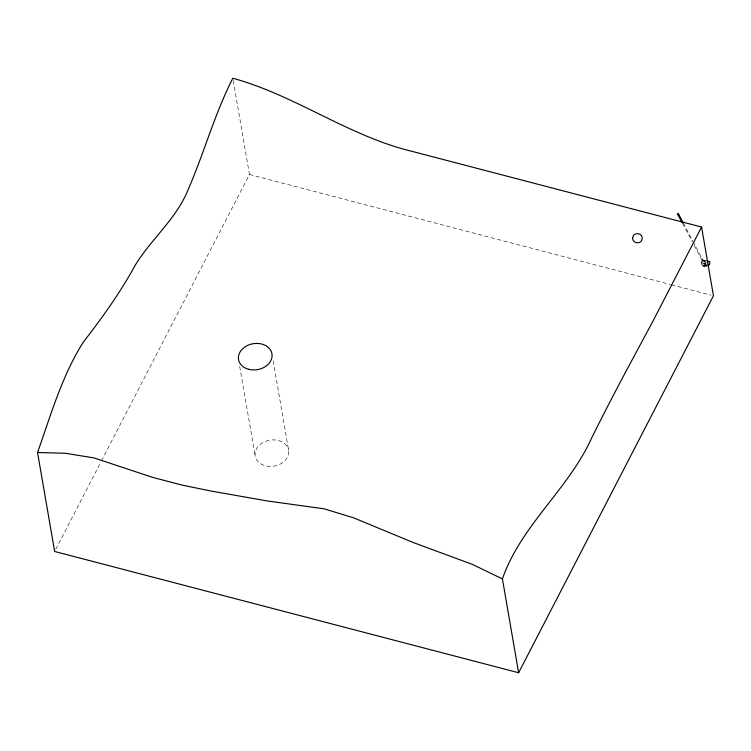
<?xml version="1.0" encoding="UTF-8"?>
<svg xmlns="http://www.w3.org/2000/svg" width="751" height="751" viewBox="0 0 751 751"><rect width="100%" height="100%" fill="white"/><g stroke="black" fill="none" stroke-linecap="round" stroke-linejoin="round"><path stroke-width="0.56" stroke-dasharray="3.75 2.82" d="M702.729 265.854L703.931 266.361L704.776 265.544C704.598 267.825 702.476 263.761 705.32 266.53L706.738 266.323L705.978 265.751L702.729 265.854L701.838 265.047L701.105 261.789L702.363 259.743L705.724 260.616M705.339 261.038L705.771 261.179M705.856 262.606L705.227 264.061L705.884 263.31M704.917 264.436L705.461 264.577L704.87 264.634L705.452 263.751M701.303 262.916L703.424 263.019L703.189 263.995L701.34 264.033L702.654 259.733L693.483 242.366M704.128 266.201L703.255 265.647M704.776 265.544L701.838 265.047M706.24 265.065L706.775 264.765M704.344 263.911L703.969 263.526M705.123 264.023L705.424 264.099M706.513 265.507L705.63 265.478L706.334 265.563M705.987 264.953L706.513 265.422L705.78 265.413M705.649 263.15L705.959 262.559L705.837 263.235M702.683 259.827L701.932 260.062L702.56 260.869L702.363 259.743M55.724 549.385L100.925 461.903M101.469 460.861L249.463 174.485L233.232 80.535M704.034 264.202L704.062 263.836M705.386 264.192L705.856 264.005L705.386 264.23M705.546 263.995L705.865 263.338L705.424 263.563M704.213 263.366L704.776 262.925M704.616 263.376L704.767 262.888M705.508 263.995L705.724 263.535M705.161 264.399L705.79 264.127L705.18 264.493M705.996 265.413L706.71 265.009M704.466 263.751L704.278 263.235M704.138 266.023L705.18 266.145M703.931 266.361L705.32 266.53M703.358 260.203L704.748 260.569M702.636 260.306L704.494 260.785M702.626 260.55L704.485 261.038M703.058 261.019L704.447 261.386M703.94 261.63L704.748 261.846M704.447 264.127L703.94 263.892M249.463 174.485L670.343 284.498M671.478 284.798L711.206 295.181M701.95 260.128L692.779 242.761M683.232 222.963L692.948 241.353M682.528 223.357L692.244 241.738M273.148 360.78L288.628 450.356A16.954 13.143 -9.8 0 1 265.375 465.78A16.954 13.143 -9.8 0 1 261.705 443.315A16.954 13.143 -9.8 0 1 288.628 450.356M239.7 366.366L255.171 455.941M705.79 260.775L705.884 261.47"/><path stroke-width="1.13" d="M678.482 213.819L677.599 214.157L678.453 213.753L683.297 222.925M37.55 452.496C50.918 414.928 61.854 375.904 83.445 341.968C102.324 317.551 120.385 292.449 135.18 265.291C150.932 239.381 175.443 219.733 187.393 191.392C203.765 154.152 214.298 114.565 232.838 78.245C295.321 95.339 348.455 135.969 411.586 151.242L701.575 227.046L713.45 295.772L518.631 672.755L54.645 551.469L37.55 452.496L65.375 453.275L93.856 457.875L152.603 477.364L181.611 484.977L210.327 490.91L267.45 500.983L324.179 508.831L353.411 517.768L413.059 542.457L472.219 564.32L502.419 578.89L518.631 672.755M502.419 578.89C521.119 525.043 568.695 489.164 591.76 437.749A1454.771 465.273 -75.4 0 1 628.287 367.061L652.872 321.297L701.575 227.046M708.033 265.779L709.751 263.92L709.789 261.677L706.747 260.888M707.592 261.32L708.991 261.686M708.184 264.258L709.075 264.953M677.627 214.223L681.936 222.38M632.746 237.738C631.891 243.746 641.758 244.76 642.124 238.687C642.978 232.679 633.112 231.665 632.746 237.738M248.712 369.314A16.954 13.143 -9.8 0 0 271.965 353.89A16.954 13.143 -9.8 0 0 245.042 346.849A16.954 13.143 -9.8 0 0 248.712 369.314"/></g></svg>
